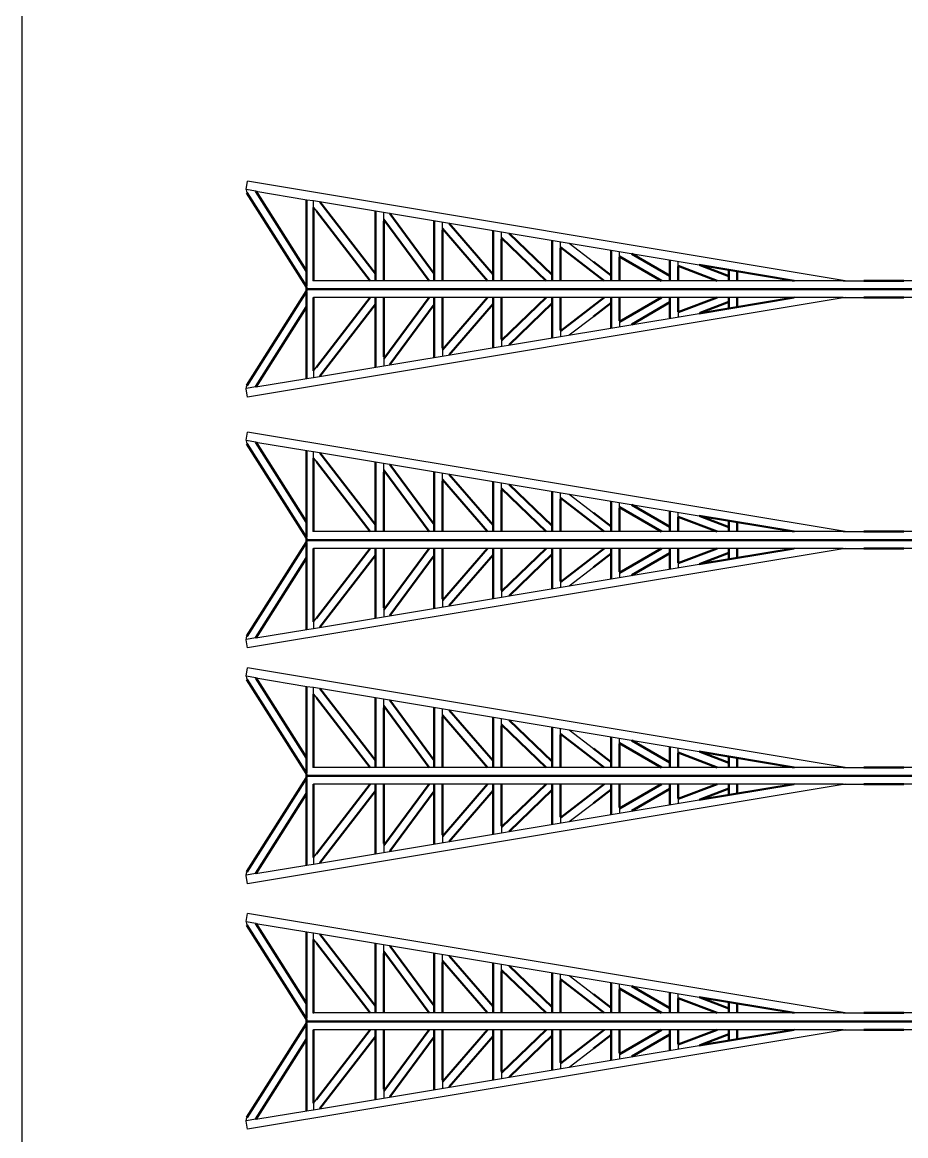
# Model space of a CAD drawing. Header units: centimetres. Extents: x 87 to 195, y 102 to 162.
# Drawn here: x 105.4 to 112.65, y 132.7 to 141.84 of the extents above; entities that cross this region are included whole.
import ezdxf

# ---------------------------------------------------------------- set-up
doc = ezdxf.new("R2010")
doc.units = ezdxf.units.CM
doc.layers.add('modulos alternativos', color=10, linetype='Continuous')

msp = doc.modelspace()

# ---------------------------------------------------------------- linework, layer by layer
for p, q in [((107.2343, 140.4703), (107.2456, 140.5379)), ((112.1499, 139.7206), (107.2456, 140.5379)), ((107.2343, 140.4703), (107.241, 140.4418)), ((107.2348, 140.4683), (107.2348, 140.4683)), ((107.3137, 140.4552), (107.2348, 140.4683)), ((107.3137, 140.4552), (107.7309, 140.3856)), ((107.7308, 140.3857), (107.7879, 140.378)), ((107.7879, 140.3224), (107.7879, 140.378)), ((107.7879, 140.378), (110.951, 139.8509)), ((107.838, 140.3697), (107.8397, 140.3675)), ((107.7879, 140.3224), (107.8108, 140.2927)), ((108.2944, 140.2917), (108.2944, 140.2936)), ((108.363, 140.209), (108.363, 140.2822)), ((108.4116, 140.2741), (108.4132, 140.2719)), ((108.778, 140.2111), (108.778, 140.213)), ((108.8465, 140.1359), (108.8465, 140.2016)), ((108.8994, 140.1928), (108.9013, 140.1906)), ((109.2615, 140.1305), (109.2615, 140.1324)), ((109.3301, 140.0623), (109.3301, 140.121)), ((109.3898, 140.1111), (109.3922, 140.1088)), ((109.7451, 140.0499), (109.7451, 140.0518)), ((109.8137, 139.9883), (109.8137, 140.0404)), ((109.8853, 140.0285), (110.0837, 139.8756)), ((110.2287, 139.9693), (110.2287, 139.9712)), ((110.2972, 139.9137), (110.2972, 139.9598)), ((110.3938, 139.9437), (110.3984, 139.941)), ((110.7122, 139.8887), (110.7122, 139.8906)), ((110.7808, 139.8381), (110.7808, 139.8792)), ((110.951, 139.8509), (110.9599, 139.8475)), ((107.7879, 139.7178), (107.7879, 139.7206)), ((109.2048, 139.7206), (107.7879, 139.7206)), ((109.2162, 139.7206), (109.2048, 139.7206)), ((112.1328, 139.7206), (109.2162, 139.7206)), ((109.3301, 139.7206), (109.3273, 139.7206)), ((112.1328, 139.7206), (112.3022, 139.7206)), ((112.9879, 139.7206), (112.6308, 139.7206)), ((107.7308, 139.6699), (107.7308, 139.6752)), ((107.7308, 139.634), (107.7308, 139.6288)), ((112.1499, 139.5834), (107.2456, 138.766)), ((107.7879, 139.5862), (107.7879, 139.5834)), ((109.2048, 139.5834), (107.7879, 139.5834)), ((109.2162, 139.5834), (109.2048, 139.5834)), ((112.1328, 139.5834), (109.2162, 139.5834)), ((109.3301, 139.5834), (109.3273, 139.5834)), ((112.1328, 139.5834), (112.3022, 139.5834)), ((112.9879, 139.5834), (112.6308, 139.5834)), ((107.7879, 138.9259), (110.951, 139.4531)), ((109.8853, 139.2755), (110.0837, 139.4284)), ((110.7808, 139.4658), (110.7808, 139.4248)), ((110.951, 139.4531), (110.9599, 139.4565)), ((110.2972, 139.3903), (110.2972, 139.3442)), ((110.3938, 139.3603), (110.3984, 139.3629)), ((110.7122, 139.4152), (110.7122, 139.4133)), ((109.7451, 139.254), (109.7451, 139.2521)), ((109.8137, 139.3157), (109.8137, 139.2636)), ((110.2287, 139.3346), (110.2287, 139.3327)), ((108.8465, 139.1681), (108.8465, 139.1024)), ((109.2615, 139.1734), (109.2615, 139.1715)), ((109.3301, 139.2416), (109.3301, 139.183)), ((109.3898, 139.1929), (109.3922, 139.1952)), ((108.363, 139.0949), (108.363, 139.0218)), ((108.778, 139.0929), (108.778, 139.0909)), ((108.8994, 139.1112), (108.9013, 139.1134)), ((107.7879, 138.9816), (107.8108, 139.0113)), ((107.7879, 138.9816), (107.7879, 138.926)), ((108.2944, 139.0123), (108.2944, 139.0104)), ((108.4116, 139.0299), (108.4132, 139.0321)), ((107.3137, 138.8488), (107.7309, 138.9183)), ((107.7308, 138.9183), (107.7879, 138.9259)), ((107.838, 138.9343), (107.8397, 138.9365)), ((107.2343, 138.8337), (107.241, 138.8622)), ((107.2456, 138.766), (107.2343, 138.8337)), ((107.3137, 138.8488), (107.2348, 138.8357)), ((107.2348, 138.8357), (107.2348, 138.8357)), ((107.2343, 138.4115), (107.2456, 138.4791)), ((112.1499, 137.6617), (107.2456, 138.4791)), ((107.2348, 138.4095), (107.2348, 138.4094)), ((107.2348, 138.4094), (107.241, 138.3829)), ((107.3137, 138.3963), (107.2348, 138.4094)), ((107.3137, 138.3963), (107.7309, 138.3268)), ((107.7308, 138.3268), (107.7879, 138.3192)), ((107.7879, 138.2635), (107.7879, 138.3192)), ((107.7879, 138.3192), (110.951, 137.792)), ((107.7879, 138.2635), (107.8108, 138.2338)), ((107.838, 138.3108), (107.8397, 138.3087)), ((108.2944, 138.2329), (108.2944, 138.2348)), ((108.363, 138.1502), (108.363, 138.2234)), ((108.4116, 138.2152), (108.4132, 138.2131)), ((108.778, 138.1523), (108.778, 138.1542)), ((108.8465, 138.077), (108.8465, 138.1428)), ((108.8994, 138.1339), (108.9013, 138.1317)), ((109.2615, 138.0717), (109.2615, 138.0736)), ((109.3301, 138.0035), (109.3301, 138.0622)), ((109.3898, 138.0522), (109.3922, 138.0499)), ((109.7451, 137.9911), (109.7451, 137.993)), ((109.8137, 137.9295), (109.8137, 137.9816)), ((109.8853, 137.9696), (110.0837, 137.8168)), ((110.2287, 137.9105), (110.2287, 137.9124)), ((110.2972, 137.8548), (110.2972, 137.901)), ((110.3938, 137.8849), (110.3984, 137.8822)), ((110.7122, 137.8299), (110.7122, 137.8318)), ((110.7808, 137.7793), (110.7808, 137.8204)), ((110.951, 137.792), (110.9599, 137.7886)), ((107.7308, 137.6111), (107.7308, 137.6163)), ((107.7879, 137.6589), (107.7879, 137.6617)), ((109.2048, 137.6617), (107.7879, 137.6617)), ((109.2162, 137.6617), (109.2048, 137.6617)), ((112.1328, 137.6617), (109.2162, 137.6617)), ((109.3301, 137.6617), (109.3273, 137.6617)), ((112.1328, 137.6617), (112.3022, 137.6617)), ((112.9879, 137.6617), (112.6308, 137.6617)), ((112.1499, 137.5246), (107.2456, 136.7072)), ((107.7308, 137.5752), (107.7308, 137.57)), ((107.7879, 137.5274), (107.7879, 137.5246)), ((109.2048, 137.5246), (107.7879, 137.5246)), ((109.2162, 137.5246), (109.2048, 137.5246)), ((112.1328, 137.5246), (109.2162, 137.5246)), ((109.3301, 137.5246), (109.3273, 137.5246)), ((112.1328, 137.5246), (112.3022, 137.5246)), ((112.9879, 137.5246), (112.6308, 137.5246)), ((107.7879, 136.8671), (110.951, 137.3943)), ((109.8853, 137.2167), (110.0837, 137.3695)), ((110.2972, 137.3315), (110.2972, 137.2853)), ((110.7122, 137.3564), (110.7122, 137.3545)), ((110.7808, 137.407), (110.7808, 137.3659)), ((110.951, 137.3943), (110.9599, 137.3977)), ((109.8137, 137.2568), (109.8137, 137.2047)), ((110.2287, 137.2758), (110.2287, 137.2739)), ((110.3938, 137.3014), (110.3984, 137.3041)), ((109.3301, 137.1828), (109.3301, 137.1241)), ((109.7451, 137.1952), (109.7451, 137.1933)), ((108.8465, 137.1093), (108.8465, 137.0435)), ((108.8994, 137.0523), (108.9013, 137.0546)), ((109.2615, 137.1146), (109.2615, 137.1127)), ((109.3898, 137.1341), (109.3922, 137.1364)), ((108.363, 137.0361), (108.363, 136.9629)), ((108.4116, 136.971), (108.4132, 136.9732)), ((108.778, 137.034), (108.778, 137.0321)), ((107.7879, 136.9228), (107.8108, 136.9525)), ((107.7879, 136.9228), (107.7879, 136.8671)), ((107.838, 136.8754), (107.8397, 136.8776)), ((108.2944, 136.9534), (108.2944, 136.9515)), ((107.2343, 136.7748), (107.241, 136.8034)), ((107.3137, 136.79), (107.2348, 136.7769)), ((107.2348, 136.7768), (107.2348, 136.7769)), ((107.3137, 136.79), (107.7309, 136.8595)), ((107.7308, 136.8595), (107.7879, 136.8671)), ((107.2456, 136.7072), (107.2343, 136.7748)), ((107.2343, 136.477), (107.2456, 136.5447)), ((112.1499, 135.7273), (107.2456, 136.5447)), ((107.2343, 136.477), (107.2348, 136.4751)), ((107.2348, 136.4751), (107.2348, 136.475)), ((107.2348, 136.475), (107.241, 136.4485)), ((107.3137, 136.4619), (107.2348, 136.475)), ((107.3137, 136.4619), (107.7309, 136.3924)), ((107.7308, 136.3924), (107.7879, 136.3848)), ((107.7879, 136.3291), (107.7879, 136.3848)), ((107.7879, 136.3848), (110.951, 135.8576)), ((107.7879, 136.3291), (107.8108, 136.2994)), ((107.838, 136.3764), (107.8397, 136.3742)), ((108.2944, 136.2985), (108.2944, 136.3004)), ((108.363, 136.2158), (108.363, 136.2889)), ((108.4116, 136.2808), (108.4132, 136.2787)), ((108.778, 136.2179), (108.778, 136.2198)), ((108.8465, 136.1426), (108.8465, 136.2083)), ((108.8994, 136.1995), (108.9013, 136.1973)), ((109.2615, 136.1373), (109.2615, 136.1392)), ((109.3301, 136.0691), (109.3301, 136.1277)), ((109.3898, 136.1178), (109.3922, 136.1155)), ((109.7451, 136.0567), (109.7451, 136.0586)), ((109.8137, 135.995), (109.8137, 136.0471)), ((109.8853, 136.0352), (110.0837, 135.8823)), ((110.2287, 135.9761), (110.2287, 135.978)), ((110.2972, 135.9204), (110.2972, 135.9665)), ((110.3938, 135.9505), (110.3984, 135.9478)), ((110.7122, 135.8955), (110.7122, 135.8974)), ((110.7808, 135.8449), (110.7808, 135.886)), ((110.951, 135.8576), (110.9599, 135.8542)), ((107.7308, 135.6767), (107.7308, 135.6819)), ((107.7879, 135.7245), (107.7879, 135.7273)), ((109.2048, 135.7273), (107.7879, 135.7273)), ((109.2162, 135.7273), (109.2048, 135.7273)), ((112.1328, 135.7273), (109.2162, 135.7273)), ((109.3301, 135.7273), (109.3273, 135.7273)), ((112.1328, 135.7273), (112.3022, 135.7273)), ((112.9879, 135.7273), (112.6308, 135.7273)), ((112.1499, 135.5901), (107.2456, 134.7728)), ((107.7308, 135.6408), (107.7308, 135.6355)), ((107.7879, 135.5929), (107.7879, 135.5901)), ((109.2048, 135.5901), (107.7879, 135.5901)), ((109.2162, 135.5901), (109.2048, 135.5901)), ((112.1328, 135.5901), (109.2162, 135.5901)), ((109.3301, 135.5901), (109.3273, 135.5901)), ((112.1328, 135.5901), (112.3022, 135.5901)), ((112.9879, 135.5901), (112.6308, 135.5901)), ((107.7879, 134.9327), (110.951, 135.4599)), ((109.8853, 135.2822), (110.0837, 135.4351)), ((110.7122, 135.422), (110.7122, 135.4201)), ((110.7808, 135.4726), (110.7808, 135.4315)), ((110.951, 135.4599), (110.9599, 135.4632)), ((109.8137, 135.3224), (109.8137, 135.2703)), ((110.2287, 135.3414), (110.2287, 135.3395)), ((110.2972, 135.3971), (110.2972, 135.3509)), ((110.3938, 135.367), (110.3984, 135.3697)), ((109.3301, 135.2484), (109.3301, 135.1897)), ((109.7451, 135.2608), (109.7451, 135.2589)), ((108.8465, 135.1748), (108.8465, 135.1091)), ((109.2615, 135.1802), (109.2615, 135.1783)), ((109.3898, 135.1997), (109.3922, 135.202)), ((108.363, 135.1017), (108.363, 135.0285)), ((108.778, 135.0996), (108.778, 135.0977)), ((108.8994, 135.1179), (108.9013, 135.1201)), ((107.7879, 134.9884), (107.8108, 135.018)), ((107.7879, 134.9884), (107.7879, 134.9327)), ((108.2944, 135.019), (108.2944, 135.0171)), ((108.4116, 135.0366), (108.4132, 135.0388)), ((107.2348, 134.8425), (107.241, 134.869)), ((107.3137, 134.8555), (107.7309, 134.9251)), ((107.7308, 134.9251), (107.7879, 134.9327)), ((107.838, 134.941), (107.8397, 134.9432)), ((107.2456, 134.7728), (107.2343, 134.8404)), ((107.3137, 134.8555), (107.2348, 134.8425)), ((107.2348, 134.8424), (107.2348, 134.8425)), ((107.2343, 134.4617), (107.2456, 134.5294)), ((112.1499, 133.712), (107.2456, 134.5294)), ((107.2348, 134.4598), (107.2348, 134.4597)), ((107.2348, 134.4597), (107.241, 134.4332)), ((107.3137, 134.4466), (107.2348, 134.4597)), ((107.3137, 134.4466), (107.7309, 134.3771)), ((107.7308, 134.3771), (107.7879, 134.3695)), ((107.7879, 134.3138), (107.7879, 134.3695)), ((107.7879, 134.3695), (110.951, 133.8423)), ((107.7879, 134.3138), (107.8108, 134.2841)), ((107.838, 134.3611), (107.8397, 134.3589)), ((108.2944, 134.2832), (108.2944, 134.2851)), ((108.363, 134.2005), (108.363, 134.2736)), ((108.4116, 134.2655), (108.4132, 134.2634)), ((108.778, 134.2026), (108.778, 134.2045)), ((108.8465, 134.1273), (108.8465, 134.193)), ((108.8994, 134.1842), (108.9013, 134.182)), ((109.2615, 134.122), (109.2615, 134.1239)), ((109.3301, 134.0538), (109.3301, 134.1124)), ((109.3898, 134.1025), (109.3922, 134.1002)), ((109.7451, 134.0414), (109.7451, 134.0433)), ((109.8137, 133.9797), (109.8137, 134.0318)), ((109.8853, 134.0199), (110.0837, 133.867)), ((110.2287, 133.9608), (110.2287, 133.9627)), ((110.2972, 133.9051), (110.2972, 133.9512)), ((110.3938, 133.9352), (110.3984, 133.9325)), ((110.7122, 133.8802), (110.7122, 133.8821)), ((110.7808, 133.8296), (110.7808, 133.8707)), ((110.951, 133.8423), (110.9599, 133.8389)), ((107.7879, 133.7092), (107.7879, 133.712)), ((109.2048, 133.712), (107.7879, 133.712)), ((109.2162, 133.712), (109.2048, 133.712)), ((112.1328, 133.712), (109.2162, 133.712)), ((109.3301, 133.712), (109.3273, 133.712)), ((112.1328, 133.712), (112.3022, 133.712)), ((112.9879, 133.712), (112.6308, 133.712)), ((107.7308, 133.6614), (107.7308, 133.6666)), ((107.7308, 133.6255), (107.7308, 133.6202)), ((112.1499, 133.5748), (107.2456, 132.7575)), ((107.7879, 133.5776), (107.7879, 133.5748)), ((109.2048, 133.5748), (107.7879, 133.5748)), ((109.2162, 133.5748), (109.2048, 133.5748)), ((112.1328, 133.5748), (109.2162, 133.5748)), ((109.3301, 133.5748), (109.3273, 133.5748)), ((112.1328, 133.5748), (112.3022, 133.5748)), ((112.9879, 133.5748), (112.6308, 133.5748)), ((107.7879, 132.9174), (110.951, 133.4446)), ((109.8853, 133.2669), (110.0837, 133.4198)), ((110.7122, 133.4067), (110.7122, 133.4048)), ((110.7808, 133.4573), (110.7808, 133.4162)), ((110.951, 133.4446), (110.9599, 133.4479)), ((109.8137, 133.3071), (109.8137, 133.255)), ((110.2287, 133.3261), (110.2287, 133.3242)), ((110.2972, 133.3818), (110.2972, 133.3356)), ((110.3938, 133.3517), (110.3984, 133.3544)), ((109.3301, 133.2331), (109.3301, 133.1744)), ((109.7451, 133.2455), (109.7451, 133.2436)), ((108.8465, 133.1595), (108.8465, 133.0938)), ((109.2615, 133.1649), (109.2615, 133.163)), ((109.3898, 133.1844), (109.3922, 133.1867)), ((108.363, 133.0864), (108.363, 133.0132)), ((108.778, 133.0843), (108.778, 133.0824)), ((108.8994, 133.1026), (108.9013, 133.1048)), ((107.7879, 132.9731), (107.8108, 133.0027)), ((107.7879, 132.9731), (107.7879, 132.9174)), ((108.2944, 133.0037), (108.2944, 133.0018)), ((108.4116, 133.0213), (108.4132, 133.0235)), ((107.2348, 132.8272), (107.241, 132.8537)), ((107.3137, 132.8402), (107.7309, 132.9098)), ((107.7308, 132.9098), (107.7879, 132.9174)), ((107.838, 132.9257), (107.8397, 132.9279)), ((107.2456, 132.7575), (107.2343, 132.8251)), ((107.3137, 132.8402), (107.2348, 132.8272)), ((107.2348, 132.8271), (107.2348, 132.8272))]:
    msp.add_line(p, q)
at = {"lineweight": 50}
for p, q in [((107.241, 140.4418), (107.7308, 139.6699)), ((107.3137, 140.4552), (107.7308, 139.7979)), ((107.7308, 139.6752), (107.7308, 140.3857)), ((107.8397, 140.3675), (108.2944, 139.7768)), ((107.7879, 139.7206), (107.7879, 140.3224)), ((107.8108, 140.2927), (108.2511, 139.7206)), ((108.2944, 140.2917), (108.2944, 139.7206)), ((108.4132, 140.2719), (108.778, 139.7783)), ((108.363, 140.2245), (108.7353, 139.7206)), ((108.363, 139.7206), (108.363, 140.209)), ((108.778, 140.2111), (108.778, 139.7206)), ((108.9013, 140.1906), (109.2615, 139.773)), ((108.8465, 140.1491), (109.2162, 139.7206)), ((108.8465, 139.7206), (108.8465, 140.1359)), ((109.2615, 140.1305), (109.2615, 139.7206)), ((109.3301, 140.0734), (109.6957, 139.7206)), ((109.3922, 140.1088), (109.7451, 139.7682)), ((109.3301, 139.7206), (109.3301, 140.0623)), ((109.7451, 140.0499), (109.7451, 139.7206)), ((109.8137, 139.9971), (110.1725, 139.7206)), ((109.8137, 139.7206), (109.8137, 139.9883)), ((110.2287, 139.9693), (110.2287, 139.7206)), ((110.2972, 139.9202), (110.6436, 139.7206)), ((110.2972, 139.7206), (110.2972, 139.9137)), ((110.3984, 139.941), (110.7122, 139.7601)), ((110.7122, 139.8887), (110.7122, 139.7206)), ((110.0837, 139.8756), (110.2287, 139.7638)), ((110.7808, 139.8425), (111.0998, 139.7206)), ((110.7808, 139.7206), (110.7808, 139.8381)), ((110.951, 139.8509), (111.7328, 139.7206)), ((110.9599, 139.8475), (111.1958, 139.7573)), ((111.1958, 139.8101), (111.1958, 139.7206)), ((111.2644, 139.7206), (111.2644, 139.7986)), ((112.3022, 139.7206), (112.6308, 139.7206)), ((107.241, 138.8622), (107.7308, 139.634)), ((107.7308, 139.6699), (107.7308, 139.634)), ((107.7308, 139.652), (112.9, 139.652)), ((107.7308, 139.6288), (107.7308, 138.9183)), ((107.7879, 139.5834), (107.7879, 138.9816)), ((107.8108, 139.0113), (108.2511, 139.5834)), ((107.8397, 138.9365), (108.2944, 139.5272)), ((108.2944, 139.5834), (108.2944, 139.0123)), ((108.363, 139.5834), (108.363, 139.0949)), ((108.363, 139.0795), (108.7353, 139.5834)), ((108.4132, 139.0321), (108.778, 139.5257)), ((108.778, 139.5834), (108.778, 139.0929)), ((108.8465, 139.5834), (108.8465, 139.1681)), ((108.8465, 139.1549), (109.2162, 139.5834)), ((108.9013, 139.1134), (109.2615, 139.5309)), ((109.2615, 139.5834), (109.2615, 139.1734)), ((109.3301, 139.5834), (109.3301, 139.2416)), ((109.3301, 139.2306), (109.6957, 139.5834)), ((109.3922, 139.1952), (109.7451, 139.5358)), ((109.7451, 139.5834), (109.7451, 139.254)), ((109.8137, 139.5834), (109.8137, 139.3157)), ((109.8137, 139.3069), (110.1725, 139.5834)), ((110.0837, 139.4284), (110.2287, 139.5401)), ((110.2287, 139.5834), (110.2287, 139.3346)), ((110.2972, 139.3837), (110.6436, 139.5834)), ((110.2972, 139.5834), (110.2972, 139.3903)), ((110.3984, 139.3629), (110.7122, 139.5438)), ((110.7122, 139.5834), (110.7122, 139.4152)), ((110.7808, 139.5834), (110.7808, 139.4658)), ((110.7808, 139.4615), (111.0998, 139.5834)), ((110.951, 139.4531), (111.7328, 139.5834)), ((110.9599, 139.4565), (111.1958, 139.5467)), ((111.1958, 139.5834), (111.1958, 139.4939)), ((111.2644, 139.5834), (111.2644, 139.5054)), ((112.3022, 139.5834), (112.6308, 139.5834)), ((107.3137, 138.8488), (107.7308, 139.5061)), ((107.241, 138.3829), (107.7308, 137.6111)), ((107.3137, 138.3963), (107.7308, 137.7391)), ((107.7308, 137.6163), (107.7308, 138.3268)), ((107.7879, 137.6617), (107.7879, 138.2635)), ((107.8397, 138.3087), (108.2944, 137.7179)), ((107.8108, 138.2338), (108.2511, 137.6617)), ((108.2944, 138.2329), (108.2944, 137.6617)), ((108.363, 138.1657), (108.7353, 137.6617)), ((108.363, 137.6617), (108.363, 138.1502)), ((108.4132, 138.2131), (108.778, 137.7194)), ((108.778, 138.1523), (108.778, 137.6617)), ((108.8465, 138.0903), (109.2162, 137.6617)), ((108.8465, 137.6617), (108.8465, 138.077)), ((108.9013, 138.1317), (109.2615, 137.7142)), ((109.2615, 138.0717), (109.2615, 137.6617)), ((109.3301, 138.0145), (109.6957, 137.6617)), ((109.3301, 137.6617), (109.3301, 138.0035)), ((109.3922, 138.0499), (109.7451, 137.7094)), ((109.7451, 137.9911), (109.7451, 137.6617)), ((109.8137, 137.9383), (110.1725, 137.6617)), ((109.8137, 137.6617), (109.8137, 137.9295)), ((110.2287, 137.9105), (110.2287, 137.6617)), ((110.3984, 137.8822), (110.7122, 137.7013)), ((110.0837, 137.8168), (110.2287, 137.705)), ((110.2972, 137.8614), (110.6436, 137.6617)), ((110.2972, 137.6617), (110.2972, 137.8548)), ((110.7122, 137.8299), (110.7122, 137.6617)), ((110.7808, 137.7837), (111.0998, 137.6617)), ((110.951, 137.792), (111.7328, 137.6617)), ((110.9599, 137.7886), (111.1958, 137.6984)), ((110.7808, 137.6617), (110.7808, 137.7793)), ((111.1958, 137.7512), (111.1958, 137.6617)), ((111.2644, 137.6617), (111.2644, 137.7398)), ((107.7308, 137.6111), (107.7308, 137.5752)), ((112.3022, 137.6617), (112.6308, 137.6617)), ((107.241, 136.8034), (107.7308, 137.5752)), ((107.7308, 137.5931), (112.9, 137.5931)), ((107.7308, 137.57), (107.7308, 136.8595)), ((107.7879, 137.5246), (107.7879, 136.9228)), ((107.8108, 136.9525), (108.2511, 137.5246)), ((108.2944, 137.5246), (108.2944, 136.9534)), ((108.363, 137.5246), (108.363, 137.0361)), ((108.363, 137.0206), (108.7353, 137.5246)), ((108.778, 137.5246), (108.778, 137.034)), ((108.8465, 137.5246), (108.8465, 137.1093)), ((108.8465, 137.096), (109.2162, 137.5246)), ((109.2615, 137.5246), (109.2615, 137.1146)), ((109.3301, 137.5246), (109.3301, 137.1828)), ((109.3301, 137.1718), (109.6957, 137.5246)), ((109.7451, 137.5246), (109.7451, 137.1952)), ((109.8137, 137.5246), (109.8137, 137.2568)), ((109.8137, 137.248), (110.1725, 137.5246)), ((110.2287, 137.5246), (110.2287, 137.2758)), ((110.2972, 137.3249), (110.6436, 137.5246)), ((110.2972, 137.5246), (110.2972, 137.3315)), ((110.7122, 137.5246), (110.7122, 137.3564)), ((110.7808, 137.5246), (110.7808, 137.407)), ((110.7808, 137.4026), (111.0998, 137.5246)), ((110.951, 137.3943), (111.7328, 137.5246)), ((111.1958, 137.5246), (111.1958, 137.4351)), ((111.2644, 137.5246), (111.2644, 137.4465)), ((112.3022, 137.5246), (112.6308, 137.5246)), ((107.3137, 136.79), (107.7308, 137.4472)), ((107.8397, 136.8776), (108.2944, 137.4684)), ((108.4132, 136.9732), (108.778, 137.4669)), ((108.9013, 137.0546), (109.2615, 137.4721)), ((109.3922, 137.1364), (109.7451, 137.4769)), ((110.0837, 137.3695), (110.2287, 137.4813)), ((110.3984, 137.3041), (110.7122, 137.485)), ((110.9599, 137.3977), (111.1958, 137.4879)), ((107.241, 136.4485), (107.7308, 135.6767)), ((107.3137, 136.4619), (107.7308, 135.8047)), ((107.7308, 135.6819), (107.7308, 136.3924)), ((107.7879, 135.7273), (107.7879, 136.3291)), ((107.8397, 136.3742), (108.2944, 135.7835)), ((107.8108, 136.2994), (108.2511, 135.7273)), ((108.2944, 136.2985), (108.2944, 135.7273)), ((108.363, 136.2312), (108.7353, 135.7273)), ((108.4132, 136.2787), (108.778, 135.785)), ((108.363, 135.7273), (108.363, 136.2158)), ((108.778, 136.2179), (108.778, 135.7273)), ((108.8465, 136.1558), (109.2162, 135.7273)), ((108.8465, 135.7273), (108.8465, 136.1426)), ((108.9013, 136.1973), (109.2615, 135.7798)), ((109.2615, 136.1373), (109.2615, 135.7273)), ((109.3301, 136.0801), (109.6957, 135.7273)), ((109.3301, 135.7273), (109.3301, 136.0691)), ((109.3922, 136.1155), (109.7451, 135.7749)), ((109.7451, 136.0567), (109.7451, 135.7273)), ((109.8137, 136.0039), (110.1725, 135.7273)), ((109.8137, 135.7273), (109.8137, 135.995)), ((110.2287, 135.9761), (110.2287, 135.7273)), ((110.0837, 135.8823), (110.2287, 135.7706)), ((110.2972, 135.927), (110.6436, 135.7273)), ((110.2972, 135.7273), (110.2972, 135.9204)), ((110.3984, 135.9478), (110.7122, 135.7669)), ((110.7122, 135.8955), (110.7122, 135.7273)), ((110.7808, 135.8492), (111.0998, 135.7273)), ((110.7808, 135.7273), (110.7808, 135.8449)), ((110.951, 135.8576), (111.7328, 135.7273)), ((110.9599, 135.8542), (111.1958, 135.764)), ((111.1958, 135.8168), (111.1958, 135.7273)), ((111.2644, 135.7273), (111.2644, 135.8054)), ((112.3022, 135.7273), (112.6308, 135.7273)), ((107.241, 134.869), (107.7308, 135.6408)), ((107.7308, 135.6767), (107.7308, 135.6408)), ((107.7308, 135.6587), (112.9, 135.6587)), ((107.7308, 135.6355), (107.7308, 134.9251)), ((107.7879, 135.5901), (107.7879, 134.9884)), ((107.8108, 135.018), (108.2511, 135.5901)), ((108.2944, 135.5901), (108.2944, 135.019)), ((108.363, 135.5901), (108.363, 135.1017)), ((108.363, 135.0862), (108.7353, 135.5901)), ((108.778, 135.5901), (108.778, 135.0996)), ((108.8465, 135.5901), (108.8465, 135.1748)), ((108.8465, 135.1616), (109.2162, 135.5901)), ((109.2615, 135.5901), (109.2615, 135.1802)), ((109.3301, 135.5901), (109.3301, 135.2484)), ((109.3301, 135.2373), (109.6957, 135.5901)), ((109.7451, 135.5901), (109.7451, 135.2608)), ((109.8137, 135.5901), (109.8137, 135.3224)), ((109.8137, 135.3136), (110.1725, 135.5901)), ((110.2287, 135.5901), (110.2287, 135.3414)), ((110.2972, 135.3905), (110.6436, 135.5901)), ((110.2972, 135.5901), (110.2972, 135.3971)), ((110.7122, 135.5901), (110.7122, 135.422)), ((110.7808, 135.5901), (110.7808, 135.4726)), ((110.7808, 135.4682), (111.0998, 135.5901)), ((110.951, 135.4599), (111.7328, 135.5901)), ((111.1958, 135.5901), (111.1958, 135.5007)), ((111.2644, 135.5901), (111.2644, 135.5121)), ((112.3022, 135.5901), (112.6308, 135.5901)), ((107.3137, 134.8555), (107.7308, 135.5128)), ((107.8397, 134.9432), (108.2944, 135.5339)), ((108.4132, 135.0388), (108.778, 135.5325)), ((108.9013, 135.1201), (109.2615, 135.5377)), ((109.3922, 135.202), (109.7451, 135.5425)), ((110.0837, 135.4351), (110.2287, 135.5469)), ((110.3984, 135.3697), (110.7122, 135.5506)), ((110.9599, 135.4632), (111.1958, 135.5534)), ((107.241, 134.4332), (107.7308, 133.6614)), ((107.3137, 134.4466), (107.7308, 133.7894)), ((107.7308, 133.6666), (107.7308, 134.3771)), ((107.7879, 133.712), (107.7879, 134.3138)), ((107.8397, 134.3589), (108.2944, 133.7682)), ((107.8108, 134.2841), (108.2511, 133.712)), ((108.2944, 134.2832), (108.2944, 133.712)), ((108.4132, 134.2634), (108.778, 133.7697)), ((108.363, 134.2159), (108.7353, 133.712)), ((108.363, 133.712), (108.363, 134.2005)), ((108.778, 134.2026), (108.778, 133.712)), ((108.8465, 134.1405), (109.2162, 133.712)), ((108.8465, 133.712), (108.8465, 134.1273)), ((108.9013, 134.182), (109.2615, 133.7645)), ((109.2615, 134.122), (109.2615, 133.712)), ((109.3301, 134.0648), (109.6957, 133.712)), ((109.3301, 133.712), (109.3301, 134.0538)), ((109.3922, 134.1002), (109.7451, 133.7596)), ((109.7451, 134.0414), (109.7451, 133.712)), ((109.8137, 133.9886), (110.1725, 133.712)), ((109.8137, 133.712), (109.8137, 133.9797)), ((110.2287, 133.9608), (110.2287, 133.712)), ((110.0837, 133.867), (110.2287, 133.7553)), ((110.2972, 133.9117), (110.6436, 133.712)), ((110.2972, 133.712), (110.2972, 133.9051)), ((110.3984, 133.9325), (110.7122, 133.7516)), ((110.7122, 133.8802), (110.7122, 133.712)), ((110.7808, 133.8339), (111.0998, 133.712)), ((110.7808, 133.712), (110.7808, 133.8296)), ((110.951, 133.8423), (111.7328, 133.712)), ((110.9599, 133.8389), (111.1958, 133.7487)), ((111.1958, 133.8015), (111.1958, 133.712)), ((111.2644, 133.712), (111.2644, 133.7901)), ((112.3022, 133.712), (112.6308, 133.712)), ((107.241, 132.8537), (107.7308, 133.6255)), ((107.7308, 133.6614), (107.7308, 133.6255)), ((107.7308, 133.6434), (112.9, 133.6434)), ((107.7308, 133.6202), (107.7308, 132.9098)), ((107.3137, 132.8402), (107.7308, 133.4975)), ((107.7879, 133.5748), (107.7879, 132.9731)), ((107.8108, 133.0027), (108.2511, 133.5748)), ((107.8397, 132.9279), (108.2944, 133.5186)), ((108.2944, 133.5748), (108.2944, 133.0037)), ((108.363, 133.5748), (108.363, 133.0864)), ((108.363, 133.0709), (108.7353, 133.5748)), ((108.4132, 133.0235), (108.778, 133.5172)), ((108.778, 133.5748), (108.778, 133.0843)), ((108.8465, 133.5748), (108.8465, 133.1595)), ((108.8465, 133.1463), (109.2162, 133.5748)), ((108.9013, 133.1048), (109.2615, 133.5224)), ((109.2615, 133.5748), (109.2615, 133.1649)), ((109.3301, 133.5748), (109.3301, 133.2331)), ((109.3301, 133.222), (109.6957, 133.5748)), ((109.3922, 133.1867), (109.7451, 133.5272)), ((109.7451, 133.5748), (109.7451, 133.2455)), ((109.8137, 133.5748), (109.8137, 133.3071)), ((109.8137, 133.2983), (110.1725, 133.5748)), ((110.0837, 133.4198), (110.2287, 133.5316)), ((110.2287, 133.5748), (110.2287, 133.3261)), ((110.2972, 133.3752), (110.6436, 133.5748)), ((110.2972, 133.5748), (110.2972, 133.3818)), ((110.3984, 133.3544), (110.7122, 133.5353)), ((110.7122, 133.5748), (110.7122, 133.4067)), ((110.7808, 133.5748), (110.7808, 133.4573)), ((110.7808, 133.4529), (111.0998, 133.5748)), ((110.951, 133.4446), (111.7328, 133.5748)), ((110.9599, 133.4479), (111.1958, 133.5381)), ((111.1958, 133.5748), (111.1958, 133.4854)), ((111.2644, 133.5748), (111.2644, 133.4968)), ((112.3022, 133.5748), (112.6308, 133.5748))]:
    msp.add_line(p, q, dxfattribs=at)
at = {"layer": 'modulos alternativos'}
msp.add_line((105.397, 101.9784), (105.397, 161.9784), dxfattribs=at)

doc.saveas('drawing.dxf')
